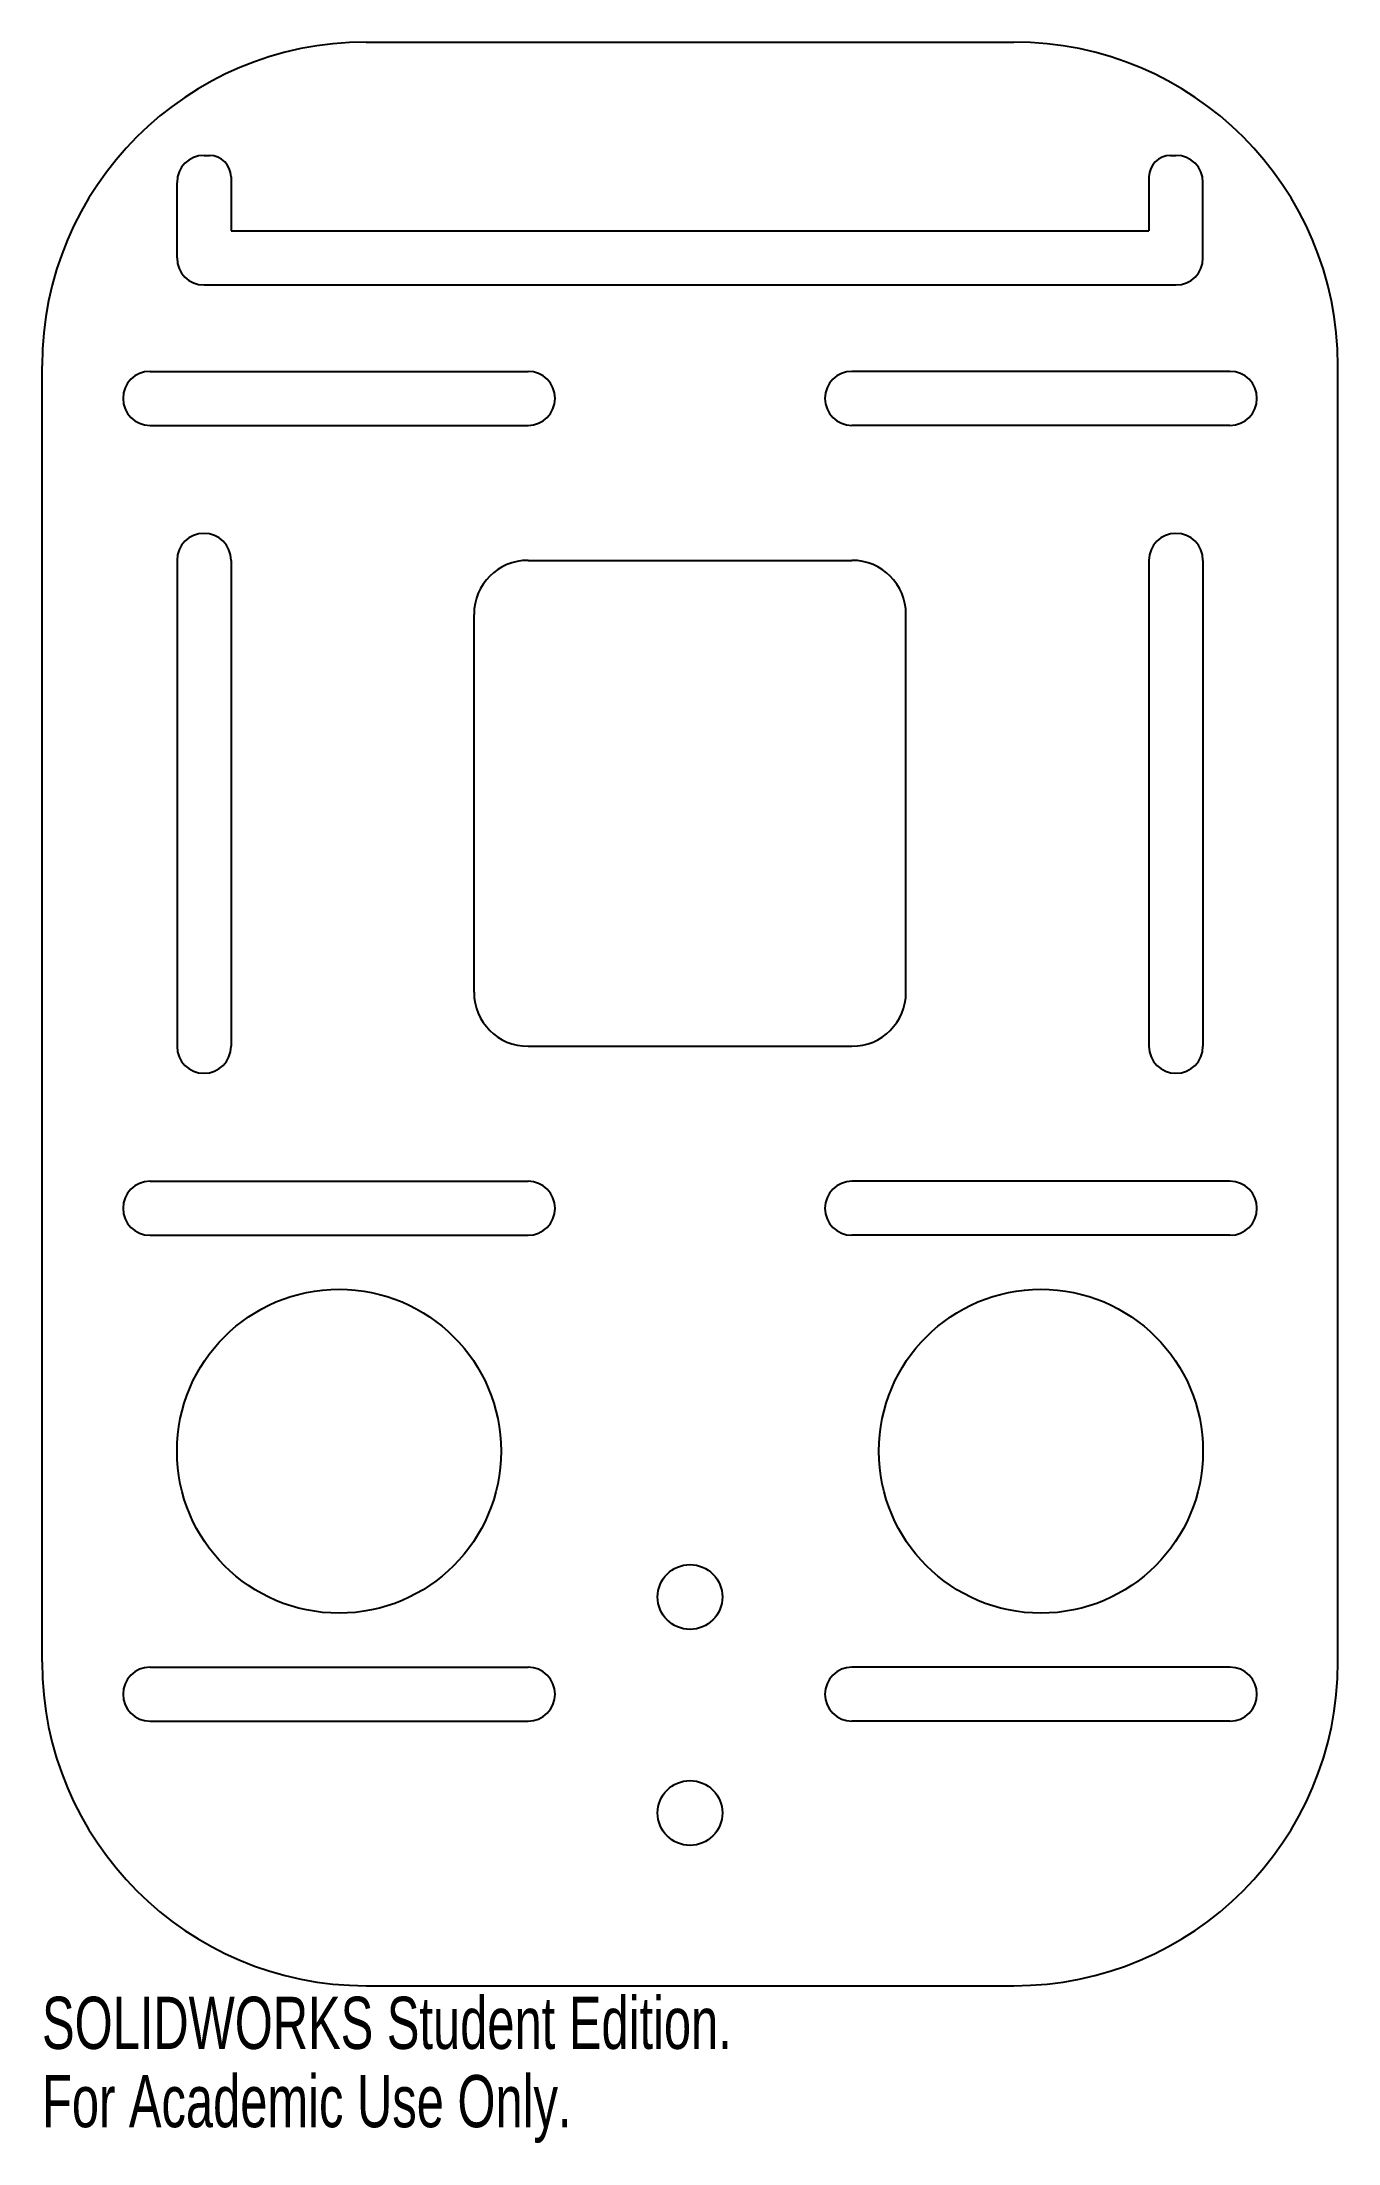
# Model space of a CAD drawing. Header units: millimetres. Extents: x -60 to 60, y -105 to 90.
import ezdxf

# ---------------------------------------------------------------- set-up
doc = ezdxf.new("R2010")
doc.units = ezdxf.units.MM
doc.styles.add('SLDTEXTSTYLE0', font='TXT', dxfattribs={"width": 0.7})

msp = doc.modelspace()

# ---------------------------------------------------------------- linework, layer by layer
at = {"color": 7, "linetype": 'Continuous'}
for p, q in [((-30, 90), (30, 90)), ((-45, 79.5), (-44.5, 79.5)), ((44.5, 79.5), (45, 79.5)), ((-47.5, 70), (-47.5, 77)), ((-42.5, 77.5), (-42.5, 72.5)), ((42.5, 77.5), (42.5, 72.5)), ((47.5, 70), (47.5, 77)), ((-42.5, 72.5), (42.5, 72.5)), ((-45, 67.5), (45, 67.5)), ((-60, -60), (-60, 60)), ((-50, 59.5), (-15, 59.5)), ((50, 59.5), (15, 59.5)), ((60, -60), (60, 60)), ((-50, 54.5), (-15, 54.5)), ((50, 54.5), (15, 54.5)), ((-47.5, 42), (-47.5, -3)), ((-42.5, 42), (-42.5, -3)), ((-15, 42), (15, 42)), ((42.5, 42), (42.5, -3)), ((47.5, 42), (47.5, -3)), ((-20, 2), (-20, 37)), ((20, 2), (20, 37)), ((-15, -3), (15, -3)), ((-50, -15.5), (-15, -15.5)), ((50, -15.5), (15, -15.5)), ((-50, -20.5), (-15, -20.5)), ((50, -20.5), (15, -20.5)), ((-50, -60.5), (-15, -60.5)), ((50, -60.5), (15, -60.5)), ((-50, -65.5), (-15, -65.5)), ((50, -65.5), (15, -65.5)), ((-30, -90), (30, -90))]:
    msp.add_line(p, q, dxfattribs=at)
for centre, radius in [((-32.5, -40.5), 15), ((32.5, -40.5), 15), ((0, -54), 3), ((0, -74), 3)]:
    msp.add_circle(centre, radius, dxfattribs=at)
for centre, radius, start, end in [((-30, 60), 30, 90, 180), ((30, 60), 30, 0, 90), ((-45, 77), 2.5, 90, 180), ((-44.5, 77.5), 2, 0, 90), ((44.5, 77.5), 2, 90, 180), ((45, 77), 2.5, 0, 90), ((-45, 70), 2.5, 180, 270), ((45, 70), 2.5, 270, 0), ((-50, 57), 2.5, 90, 270), ((-15, 57), 2.5, 270, 90), ((15, 57), 2.5, 90, 270), ((50, 57), 2.5, 270, 90), ((-45, 42), 2.5, 0, 180), ((45, 42), 2.5, 0, 180), ((-15, 37), 5, 90, 180), ((15, 37), 5, 0, 90), ((-15, 2), 5, 180, 270), ((15, 2), 5, 270, 0), ((-45, -3), 2.5, 180, 0), ((45, -3), 2.5, 180, 0), ((-50, -18), 2.5, 90, 270), ((-15, -18), 2.5, 270, 90), ((15, -18), 2.5, 90, 270), ((50, -18), 2.5, 270, 90), ((-30, -60), 30, 180, 270), ((30, -60), 30, 270, 0), ((-50, -63), 2.5, 90, 270), ((-15, -63), 2.5, 270, 90), ((15, -63), 2.5, 90, 270), ((50, -63), 2.5, 270, 90)]:
    msp.add_arc(centre, radius, start, end, dxfattribs=at)

# ---------------------------------------------------------------- texts
at = {"color": 7, "linetype": 'Continuous', "char_height": 4.8336, "attachment_point": 1, "style": 'SLDTEXTSTYLE0'}
for s, insert in [('SOLIDWORKS Student Edition.', (-60, -91.02)), ('For Academic Use Only.', (-60, -98.27))]:
    msp.add_mtext(s, dxfattribs=dict(at, insert=insert))

doc.saveas('drawing.dxf')
